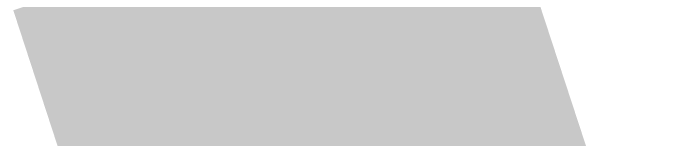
# Model space of a CAD drawing. Header units: inches. Extents: x 96913 to 101138, y 436495 to 440829.
# Drawn here: x 98482.12 to 98492.43, y 440541.1 to 440543.05 of the extents above; entities that cross this region are included whole.
import ezdxf

# ---------------------------------------------------------------- set-up
doc = ezdxf.new("R2010")
doc.units = ezdxf.units.IN
doc.header["$MEASUREMENT"] = 0

msp = doc.modelspace()

# ---------------------------------------------------------------- hatches: boundary and pattern name
msp.add_hatch(color=256).paths.add_polyline_path([(98511.293, 440499.399), (98514.225, 440490.404), (98513.968, 440490.85), (98513.697, 440491.192), (98513.377, 440491.49), (98513.017, 440491.737), (98512.624, 440491.927), (98512.207, 440492.057), (98511.775, 440492.123), (98511.339, 440492.125), (98510.903, 440492.061), (98508.836, 440491.41), (98507.696, 440491.042), (98507.506, 440490.675), (98508.266, 440488.339), (98509.572, 440484.326), (98510.352, 440482.006), (98511.488, 440478.627), (98512.599, 440475.562), (98513.694, 440472.638), (98513.736, 440472.525), (98516.771, 440465.161), (98516.904, 440464.9), (98517.813, 440462.853), (98518.063, 440462.3), (98521.598, 440454.652), (98522.137, 440453.52), (98523.575, 440450.658), (98525.395, 440447.073), (98527.312, 440443.539), (98527.919, 440442.462), (98529.016, 440440.522), (98533.735, 440432.829), (98534.394, 440431.782), (98535.624, 440429.913), (98538.998, 440424.891), (98542.448, 440419.992), (98543.232, 440418.604), (98545.024, 440416.056), (98551.763, 440406.953), (98553.448, 440404.597), (98561.16, 440393.811), (98565.425, 440387.845), (98560.033, 440383.957), (98557.865, 440386.969), (98553.986, 440392.127), (98549.781, 440398.045), (98539.548, 440412.263), (98537.661, 440414.89), (98536.927, 440415.776), (98533.022, 440421.275), (98530.063, 440425.465), (98527.208, 440429.728), (98522.846, 440436.791), (98521.288, 440439.555), (98519.788, 440442.349), (98518.344, 440445.174), (98516.958, 440448.028), (98515.681, 440450.44), (98505.829, 440473.552), (98504.492, 440475.772), (98504.283, 440475.675), (98501.031, 440485.365), (98500.952, 440485.599), (98499.994, 440488.548), (98497.089, 440497.49), (98496.829, 440498.354), (98496.283, 440500.006), (98494.233, 440506.203), (98492.901, 440510.229), (98489.293, 440521.187), (98485.101, 440533.995), (98482.124, 440543.101), (98489.493, 440545.616), (98492.456, 440536.589), (98496.324, 440524.682), (98499.994, 440513.616), (98500.252, 440512.838), (98502.601, 440505.701), (98504.161, 440500.96), (98504.483, 440500.006), (98505.27, 440497.675), (98505.333, 440497.469), (98505.708, 440497.276), (98510.891, 440498.984), (98510.922, 440498.994), (98510.929, 440498.997), (98510.937, 440498.999), (98511.099, 440499.053), (98511.293, 440499.399)], flags=0)

doc.saveas('drawing.dxf')
